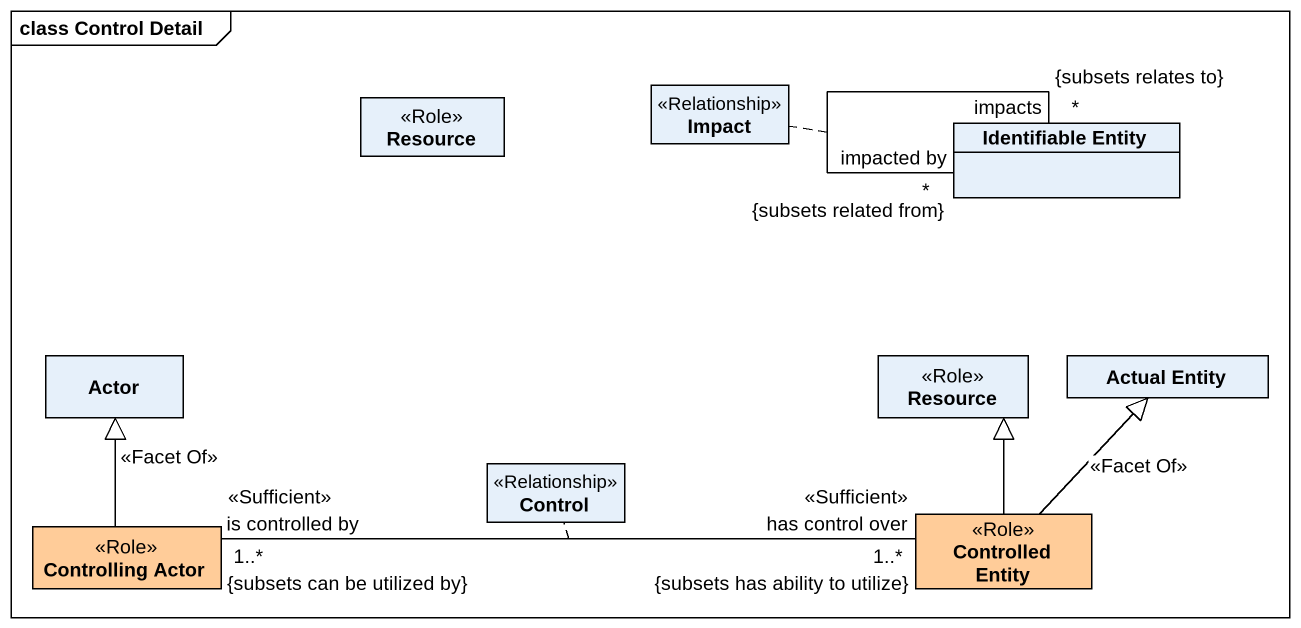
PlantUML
@startuml
mainframe class Control Detail
hide circle
hide empty members
class Impact <<Relationship>>
class Resource <<Role>>
class "Identifiable Entity" as Identifiable_Entity
class "Actor" as Actor_
class "Resource" as Resource_2 <<Role>>
class "Actual Entity" as Actual_Entity
class "Control" as Control_ <<Relationship>>
class "Controlling Actor" as Controlling_Actor <<Role>> #FFCC99
class "Controlled Entity" as Controlled_Entity <<Role>> #FFCC99
Identifiable_Entity "impacted by\n*\n{subsets related from}" -- "impacts\n*\n{subsets relates to}" Identifiable_Entity
(Identifiable_Entity, Identifiable_Entity) .. Impact
Controlling_Actor -up-|> Actor_ : <<Facet Of>>
Controlling_Actor "is controlled by\n1..*\n{subsets can be utilized by}\n<<Sufficient>>" -right- "has control over\n1..*\n{subsets has ability to utilize}\n<<Sufficient>>" Controlled_Entity
(Controlling_Actor, Controlled_Entity) .. Control_
Controlled_Entity -up-|> Resource_2
Controlled_Entity -up-|> Actual_Entity : <<Facet Of>>
@enduml
